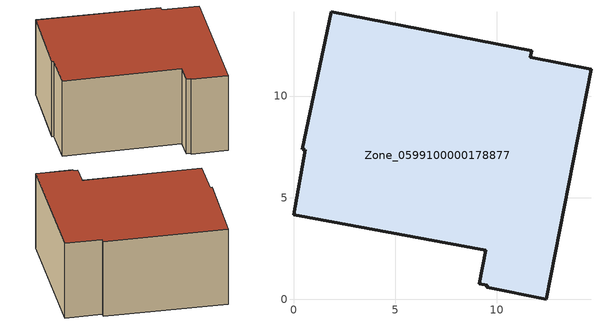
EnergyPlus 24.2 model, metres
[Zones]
Zone_0599100000178877
 floor ground (C_G): 9.47,2.42 0,4.15 0.59,7.35 0.44,7.38 1.86,14.15 11.73,12.24 11.67,11.91 14.65,11.33 12.44,0 9.51,0.57 9.53,0.69 9.15,0.76 z0
 wall outside (C_F): 14.65,11.33 11.67,11.91 11.73,12.24 1.86,14.15 0.44,7.38 0.59,7.35 0,4.15 9.47,2.42 9.15,0.76 9.53,0.69 9.51,0.57 12.44,0 14.65,11.33 z0:6.73
 roof outside (C_R): 9.15,0.76 9.53,0.69 9.51,0.57 12.44,0 14.65,11.33 11.67,11.91 11.73,12.24 1.86,14.15 0.44,7.38 0.59,7.35 0,4.15 9.47,2.42 z6.73
[BUILDING]
Pand.0599100000178877: North Axis=0; Terrain=City; Loads Convergence Tolerance Value=0.04; Temperature Convergence Tolerance Value=0.4; Solar Distribution=FullExterior; Maximum Number of Warmup Days=25; Minimum Number of Warmup Days=1
[Site:Location]
Rotterdam.The.Hague.AP_ZH_NLD Design_Conditions: Latitude=51.96; Longitude=4.45; Time Zone=1; Elevation=-4.5
[SITE:GROUNDTEMPERATURE:BUILDINGSURFACE]
18, 18, 18, 18, 18, 18, 18, 18, 18, 18, 18, 18
[MATERIAL] Thermal Absorptance=0.9; Solar Absorptance=0.7; Visible Absorptance=0.7
Name | Roughness | Thickness | Conductivity | Density | Specific Heat
G.D.1965 | MediumSmooth | 0.15 | 1 | 540 | 1210
F.D.1965 | Rough | 0.3 | 0.857143 | 1920 | 840
R.D.1965 | MediumRough | 0.2 | 0.08 | 1500 | 1000
[CONSTRUCTION]
C_G: G.D.1965
C_F: F.D.1965
C_R: R.D.1965
[ZONE]
Zone_0599100000178877: Type=1; Multiplier=1; Ceiling Height=Autocalculate; Volume=Autocalculate; Floor Area=autocalculate; Part of Total Floor Area=Yes
[ZONEINFILTRATION:DESIGNFLOWRATE]
Infil_Zone_0599100000178877: Zone or ZoneList or Space or SpaceList=Zone_0599100000178877; Schedule=AlwaysOn; Design Flow Rate Calculation Method=Flow/Area; Flow Rate per Floor Area=0.0042; Constant Term Coefficient=1; Temperature Term Coefficient=0; Velocity Term Coefficient=0; Velocity Squared Term Coefficient=0
[HVACTEMPLATE:ZONE:IDEALLOADSAIRSYSTEM]
Zone_0599100000178877: Maximum Heating Supply Air Temperature=50; Minimum Cooling Supply Air Temperature=13; Maximum Heating Supply Air Humidity Ratio=0.0156; Minimum Cooling Supply Air Humidity Ratio=0.0077; Heating Limit=NoLimit; Cooling Limit=NoLimit; Dehumidification Control Type=ConstantSensibleHeatRatio; Cooling Sensible Heat Ratio=0.7; Dehumidification Setpoint=60; Humidification Control Type=None; Humidification Setpoint=30; Outdoor Air Method=None; Outdoor Air Flow Rate per Person=0.00944; Outdoor Air Flow Rate per Zone Floor Area=0; Outdoor Air Flow Rate per Zone=0; Demand Controlled Ventilation Type=None; Outdoor Air Economizer Type=NoEconomizer; Heat Recovery Type=None; Sensible Heat Recovery Effectiveness=0.7; Latent Heat Recovery Effectiveness=0.65
[ZONECONTROL:THERMOSTAT]
ThermostatControl_Zone_0599100000178877: Zone or ZoneList=Zone_0599100000178877; Control Type Schedule=DualSetpointControlType; Control 1=Thermostat_Zone_0599100000178877; Temperature Difference Between Cutout And Setpoint=0
[THERMOSTATSETPOINT:DUALSETPOINT]
Thermostat_Zone_0599100000178877: Heating Setpoint Temperature Schedule=HeatingSetpoint_Zone_0599100000178877; Cooling Setpoint Temperature Schedule=CoolingSetpoint_Zone_0599100000178877
[SCHEDULE:COMPACT]
HeatingSetpoint_Zone_0599100000178877: Through: 12/31, For: AllDays, Until: 24:00, 21
CoolingSetpoint_Zone_0599100000178877: Through: 12/31, For: AllDays, Until: 24:00, 24
DualSetpointControlType: Through: 12/31, For: AllDays, Until: 24:00, 4
AlwaysOn: Through: 12/31, For: AllDays, Until: 24:00, 1
